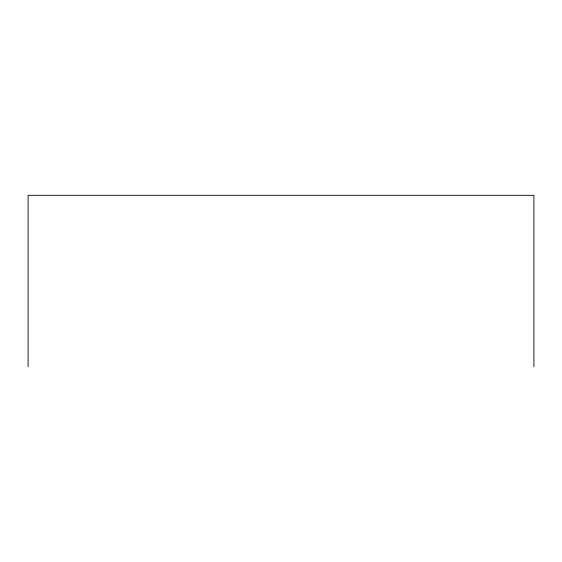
<?xml version="1.0" encoding="UTF-8"?>
<svg xmlns="http://www.w3.org/2000/svg" width="562" height="562" viewBox="0 0 562 562"><rect width="100%" height="100%" fill="white"/><g stroke="black" fill="none" stroke-linecap="round" stroke-linejoin="round"><path stroke-width="0.84" d="M533.9 366.684L533.9 195.316L28.1 195.316L28.1 366.684"/></g></svg>
